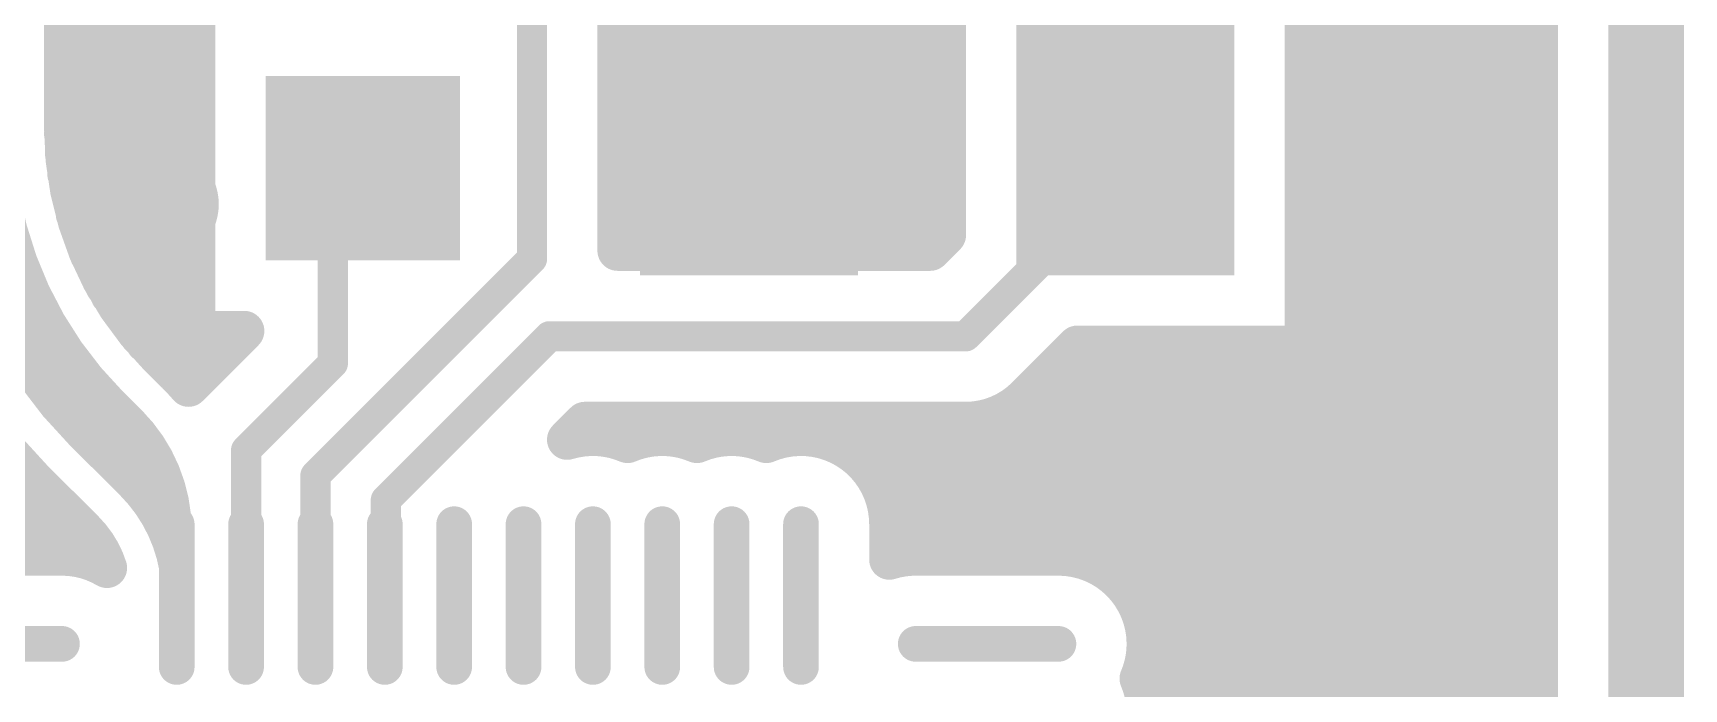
# Model space of a CAD drawing. Header units: inches. Extents: x 0 to 226, y 0 to 70.
# Drawn here: x 70.18 to 78.51, y 55.63 to 58.94 of the extents above; entities that cross this region are included whole.
import ezdxf

# ---------------------------------------------------------------- set-up
doc = ezdxf.new("R2010")
doc.units = ezdxf.units.IN
doc.layers.add('Keep-Out Layer', color=6, linetype='Continuous')
doc.layers.add('Top Layer', color=1, linetype='Continuous')

msp = doc.modelspace()

# ---------------------------------------------------------------- linework, layer by layer
at = {"layer": 'Keep-Out Layer'}
msp.add_lwpolyline([(78.32152992, 44.86414191999999, 0.3809999999999999, 0.3809999999999999, 0), (78.32152992, 69.69424212, 0.3809999999999999, 0.3809999999999999, 0)], format="xyseb", dxfattribs=at)
at = {"layer": 'Top Layer'}
for points in [[(70.54724016, 57.66678078, 0.2032, 0.2032, 0), (70.54724016, 63.37060732, 0.2032, 0.2032, 0)], [(76.64324015999999, 45.41024192, 0.2032, 0.2032, 0), (76.64324015999999, 63.37060732, 0.2032, 0.2032, 0)], [(76.84644016, 45.41024192, 0.2032, 0.2032, 0), (76.84644016, 63.37060732, 0.2032, 0.2032, 0)], [(77.04964016, 45.41024192, 0.2032, 0.2032, 0), (77.04964016, 63.37060732, 0.2032, 0.2032, 0)], [(77.25284015999999, 45.41024192, 0.2032, 0.2032, 0), (77.25284015999999, 63.37060732, 0.2032, 0.2032, 0)], [(77.45604016, 45.41024192, 0.2032, 0.2032, 0), (77.45604016, 63.37060732, 0.2032, 0.2032, 0)], [(77.65924016, 45.41024192, 0.2032, 0.2032, 0), (77.65924016, 63.37060732, 0.2032, 0.2032, 0)], [(77.77542992, 45.41024192, 0.2032, 0.2032, 0), (77.77542992, 63.37060732, 0.2032, 0.2032, 0)], [(70.33857407999999, 58.46360418, 0.2032, 0.2032, 0), (70.33857407999999, 63.11661748, 0.2032, 0.2032, 0)], [(70.34404016, 58.3304015, 0.2032, 0.2032, 0), (70.34404016, 63.11661748, 0.2032, 0.2032, 0)], [(70.75044016, 57.38215599999999, 0.2032, 0.2032, 0), (70.75044016, 63.11661748, 0.2032, 0.2032, 0)], [(70.95364015999999, 57.17333244, 0.2032, 0.2032, 0), (70.95364015999999, 63.11661748, 0.2032, 0.2032, 0)], [(74.61124016, 57.84467222, 0.2032, 0.2032, 0), (74.61124016, 60.03045398, 0.2032, 0.2032, 0)], [(74.40804016, 57.84467222, 0.2032, 0.2032, 0), (74.40804016, 59.82725398, 0.2032, 0.2032, 0)], [(73.59524015999999, 57.84467222, 0.2032, 0.2032, 0), (73.59524015999999, 59.66559568, 0.2032, 0.2032, 0)], [(73.79844016, 57.84467222, 0.2032, 0.2032, 0), (73.79844016, 59.66559568, 0.2032, 0.2032, 0)], [(74.00164016, 57.84467222, 0.2032, 0.2032, 0), (74.00164016, 59.66559568, 0.2032, 0.2032, 0)], [(74.20484015999999, 57.84467222, 0.2032, 0.2032, 0), (74.20484015999999, 59.66559568, 0.2032, 0.2032, 0)], [(73.39204016, 57.84467222, 0.2032, 0.2032, 0), (73.39204016, 59.54513364, 0.2032, 0.2032, 0)], [(72.69927039999999, 57.80349881999999, 0.1524, 0.1524, 0), (72.69927039999999, 59.46302052, 0.1524, 0.1524, 0)], [(73.18884016, 57.84467222, 0.2032, 0.2032, 0), (73.18884016, 59.34193363999999, 0.2032, 0.2032, 0)], [(74.78797844, 57.92385164, 0.2032, 0.2032, 0), (74.78797844, 59.37679768, 0.2032, 0.2032, 0)], [(76.59918132, 57.36559519999999, 0.2032, 0.2032, 0), (76.59918132, 59.37679768, 0.2032, 0.2032, 0)], [(73.1310704, 57.84467222, 0.2032, 0.2032, 0), (73.1310704, 59.28416388, 0.2032, 0.2032, 0)], [(70.99999516, 57.43979622, 0.2032, 0.2032, 0), (70.99999516, 59.08099689999999, 0.2032, 0.2032, 0)], [(70.33857407999999, 59.04406783999999, 0.2032, 0.2032, 0), (70.99999516, 59.04406783999999, 0.2032, 0.2032, 0)], [(73.1310704, 59.04406783999999, 0.2032, 0.2032, 0), (74.78797844, 59.04406783999999, 0.2032, 0.2032, 0)], [(76.59918132, 59.04406783999999, 0.2032, 0.2032, 0), (77.77542992, 59.04406783999999, 0.2032, 0.2032, 0)], [(70.33857407999999, 58.84086783999999, 0.2032, 0.2032, 0), (70.99999516, 58.84086783999999, 0.2032, 0.2032, 0)], [(73.1310704, 58.84086783999999, 0.2032, 0.2032, 0), (74.78797844, 58.84086783999999, 0.2032, 0.2032, 0)], [(76.59918132, 58.84086783999999, 0.2032, 0.2032, 0), (77.77542992, 58.84086783999999, 0.2032, 0.2032, 0)], [(70.33857407999999, 58.63766784, 0.2032, 0.2032, 0), (70.99999516, 58.63766784, 0.2032, 0.2032, 0)], [(73.1310704, 58.63766784, 0.2032, 0.2032, 0), (74.78797844, 58.63766784, 0.2032, 0.2032, 0)], [(76.59918132, 58.63766784, 0.2032, 0.2032, 0), (77.77542992, 58.63766784, 0.2032, 0.2032, 0)], [(70.5004305, 56.99973106, 0.3809999999999999, 0.3809999999999999, -0.198912367379658), (69.89407408, 58.46360418, 0.3809999999999999, 0.3809999999999999, 0)], [(70.18612073999999, 56.68542129999999, 0.2032, 0.2032, -0.198912367379658), (69.44957408, 58.46360418, 0.2032, 0.2032, 0)], [(70.81379792, 57.31498062, 0.2032, 0.2032, -0.1986995003282044), (70.33857407999999, 58.46360418, 0.2032, 0.2032, 0)], [(70.33883569999999, 58.43446784, 0.2032, 0.2032, 0), (70.99999516, 58.43446784, 0.2032, 0.2032, 0)], [(73.1310704, 58.43446784, 0.2032, 0.2032, 0), (74.78797844, 58.43446784, 0.2032, 0.2032, 0)], [(76.59918132, 58.43446784, 0.2032, 0.2032, 0), (77.77542992, 58.43446784, 0.2032, 0.2032, 0)], [(70.35526188, 58.23126784, 0.2032, 0.2032, 0), (70.99999516, 58.23126784, 0.2032, 0.2032, 0)], [(73.1310704, 58.23126784, 0.2032, 0.2032, 0), (74.78797844, 58.23126784, 0.2032, 0.2032, 0)], [(76.59918132, 58.23126784, 0.2032, 0.2032, 0), (77.77542992, 58.23126784, 0.2032, 0.2032, 0)], [(71.69466992, 57.98246976, 0.1524, 0.1524, 0), (71.94572351999999, 58.23352336, 0.1524, 0.1524, 0)], [(74.88765566, 57.41287222, 0.1524, 0.1524, 0), (75.69357987999999, 58.21879644, 0.1524, 0.1524, 0)], [(75.69357987999999, 58.21879644, 0.1524, 0.1524, 0), (75.69358496, 58.21879644, 0.1524, 0.1524, 0)], [(70.39799991999999, 58.02806784, 0.2032, 0.2032, 0), (70.99999516, 58.02806784, 0.2032, 0.2032, 0)], [(73.1310704, 58.02806784, 0.2032, 0.2032, 0), (74.78797844, 58.02806784, 0.2032, 0.2032, 0)], [(76.59918132, 58.02806784, 0.2032, 0.2032, 0), (77.77542992, 58.02806784, 0.2032, 0.2032, 0)], [(71.69466992, 57.27651486, 0.1524, 0.1524, 0), (71.69466992, 57.98246976, 0.1524, 0.1524, 0)], [(74.70879902, 57.84467222, 0.2032, 0.2032, 0), (74.78797844, 57.92385164, 0.2032, 0.2032, 0)], [(70.46930787999999, 57.82486784, 0.2032, 0.2032, 0), (70.99999516, 57.82486784, 0.2032, 0.2032, 0)], [(73.1310704, 57.84467222, 0.2032, 0.2032, 0), (74.70879902, 57.84467222, 0.2032, 0.2032, 0)], [(76.59918132, 57.82486784, 0.2032, 0.2032, 0), (77.77542992, 57.82486784, 0.2032, 0.2032, 0)], [(71.60665892, 56.71088734, 0.1524, 0.1524, 0), (72.69927039999999, 57.80349881999999, 0.1524, 0.1524, 0)], [(70.5735698, 57.62166784, 0.2032, 0.2032, 0), (70.99999516, 57.62166784, 0.2032, 0.2032, 0)], [(76.59918132, 57.62166784, 0.2032, 0.2032, 0), (77.77542992, 57.62166784, 0.2032, 0.2032, 0)], [(70.71903814, 57.41846784, 0.2032, 0.2032, 0), (71.22596625999999, 57.41846784, 0.2032, 0.2032, 0)], [(70.96632745999999, 57.15882903999999, 0.2032, 0.2032, 0), (71.24729463999999, 57.43979622, 0.2032, 0.2032, 0)], [(70.99999516, 57.43979622, 0.2032, 0.2032, 0), (71.24729463999999, 57.43979622, 0.2032, 0.2032, 0)], [(71.15684015999999, 57.34934173999999, 0.2032, 0.2032, 0), (71.15684015999999, 57.43979622, 0.2032, 0.2032, 0)], [(71.96193634, 56.58760081999999, 0.1524, 0.1524, 0), (72.78720774, 57.41287222, 0.1524, 0.1524, 0)], [(72.78720774, 57.41287222, 0.1524, 0.1524, 0), (74.88765566, 57.41287222, 0.1524, 0.1524, 0)], [(76.59918132, 57.41846784, 0.2032, 0.2032, 0), (77.77542992, 57.41846784, 0.2032, 0.2032, 0)], [(70.81474026, 57.31404082, 0.2032, 0.2032, 0), (70.89438704, 57.23439404, 0.2032, 0.2032, 0)], [(75.19347165999999, 57.10803158, 0.2032, 0.2032, 0), (75.45103528, 57.36559519999999, 0.2032, 0.2032, 0)], [(75.42404015999999, 56.30203115999999, 0.2032, 0.2032, 0), (75.42404015999999, 57.33860008, 0.2032, 0.2032, 0)], [(75.45103528, 57.36559519999999, 0.2032, 0.2032, 0), (76.59918132, 57.36559519999999, 0.2032, 0.2032, 0)], [(75.62724016, 56.21498027999999, 0.2032, 0.2032, 0), (75.62724016, 57.36559519999999, 0.2032, 0.2032, 0)], [(75.83044016, 45.41024192, 0.2032, 0.2032, 0), (75.83044016, 57.36559519999999, 0.2032, 0.2032, 0)], [(76.03364015999999, 45.41024192, 0.2032, 0.2032, 0), (76.03364015999999, 57.36559519999999, 0.2032, 0.2032, 0)], [(76.23684016, 45.41024192, 0.2032, 0.2032, 0), (76.23684016, 57.36559519999999, 0.2032, 0.2032, 0)], [(76.44004016, 45.41024192, 0.2032, 0.2032, 0), (76.44004016, 57.36559519999999, 0.2032, 0.2032, 0)], [(70.90900728, 57.2206374, 0.2032, 0.2032, -0.01883358827554666), (70.96632745999999, 57.15882903999999, 0.2032, 0.2032, 0)], [(70.91434128, 57.21526784, 0.2032, 0.2032, 0), (71.02276626, 57.21526784, 0.2032, 0.2032, 0)], [(71.25665962, 56.83850456, 0.1524, 0.1524, 0), (71.69466992, 57.27651486, 0.1524, 0.1524, 0)], [(75.30070792, 57.21526784, 0.2032, 0.2032, 0), (77.77542992, 57.21526784, 0.2032, 0.2032, 0)], [(75.22084016, 56.30730927999999, 0.2032, 0.2032, 0), (75.22084016, 57.13540008, 0.2032, 0.2032, 0)], [(70.5004305, 56.99973106, 0.3809999999999999, 0.3809999999999999, 0), (70.60677776, 56.8933838, 0.3809999999999999, 0.3809999999999999, 0)], [(75.19347165999999, 57.10803158, 0.2032, 0.2032, -0.1993267855441518), (74.88765566, 56.98107222, 0.2032, 0.2032, 0)], [(75.19298398, 57.1075439, 0.2032, 0.2032, -0.198912367379658), (74.88765566, 56.98107222, 0.2032, 0.2032, 0)], [(72.87660303999999, 56.89161088, 0.2032, 0.2032, 0), (72.96606437999999, 56.98107222, 0.2032, 0.2032, 0)], [(72.96606437999999, 56.98107222, 0.2032, 0.2032, 0), (74.88765566, 56.98107222, 0.2032, 0.2032, 0)], [(73.18884016, 56.87820476, 0.2032, 0.2032, 0), (73.18884016, 56.98107222, 0.2032, 0.2032, 0)], [(73.59524015999999, 56.89685851999999, 0.2032, 0.2032, 0), (73.59524015999999, 56.98107222, 0.2032, 0.2032, 0)], [(73.79844016, 56.90145592, 0.2032, 0.2032, 0), (73.79844016, 56.98107222, 0.2032, 0.2032, 0)], [(74.20484015999999, 56.8856495, 0.2032, 0.2032, 0), (74.20484015999999, 56.98107222, 0.2032, 0.2032, 0)], [(74.40804016, 56.73943186, 0.2032, 0.2032, 0), (74.40804016, 56.98107222, 0.2032, 0.2032, 0)], [(74.61124016, 56.30664125999999, 0.2032, 0.2032, 0), (74.61124016, 56.98107222, 0.2032, 0.2032, 0)], [(74.81444015999999, 56.30730927999999, 0.2032, 0.2032, 0), (74.81444015999999, 56.98107222, 0.2032, 0.2032, 0)], [(75.01764016, 56.30730927999999, 0.2032, 0.2032, 0), (75.01764016, 57.00110011999999, 0.2032, 0.2032, 0)], [(75.0483005, 57.01206784, 0.2032, 0.2032, 0), (77.77542992, 57.01206784, 0.2032, 0.2032, 0)], [(70.67552032, 56.98715043999999, 0.1524, 0.1524, -0.198912367379658), (70.90666031999999, 56.42913022, 0.1524, 0.1524, 0)], [(72.87660303999999, 56.89161088, 0.2032, 0.2032, -0.176749268592899), (73.18165703999999, 56.8752101, 0.2032, 0.2032, 0)], [(73.18165703999999, 56.8752101, 0.2032, 0.2032, -0.2045827865795275), (73.5316538, 56.8752101, 0.2032, 0.2032, 0)], [(73.5316538, 56.8752101, 0.2032, 0.2032, -0.2045827865795275), (73.88165563999999, 56.8752101, 0.2032, 0.2032, 0)], [(73.88165563999999, 56.8752101, 0.2032, 0.2032, -0.5380189141260412), (74.50225384, 56.46541157999999, 0.2032, 0.2032, 0)], [(70.47546992, 56.86402648, 0.1524, 0.1524, 0), (70.67513423999999, 56.66436216, 0.1524, 0.1524, 0)], [(70.60677776, 56.8933838, 0.1524, 0.1524, -0.198912367379658), (70.90666031999999, 56.16940252, 0.1524, 0.1524, 0)], [(71.25665962, 56.10540976, 0.1524, 0.1524, 0), (71.25665962, 56.83850456, 0.1524, 0.1524, 0)], [(74.34054981999999, 56.80886784, 0.2032, 0.2032, 0), (77.77542992, 56.80886784, 0.2032, 0.2032, 0)], [(70.14084016, 56.30730927999999, 0.2032, 0.2032, 0), (70.14084016, 56.73188551999999, 0.2032, 0.2032, 0)], [(70.18612073999999, 56.68542129999999, 0.2032, 0.2032, 0), (70.292468, 56.57907403999999, 0.2032, 0.2032, 0)], [(70.67513423999999, 56.66435961999999, 0.1524, 0.1524, -0.198912367379658), (70.90666031999999, 56.10540976, 0.1524, 0.1524, 0)], [(71.60665892, 56.10540976, 0.1524, 0.1524, 0), (71.60665892, 56.71088734, 0.1524, 0.1524, 0)], [(59.42712015999999, 56.60566784, 0.2032, 0.2032, 0), (70.2658742, 56.60566784, 0.2032, 0.2032, 0)], [(70.31049184, 56.56203063999999, 0.2032, 0.2032, 0), (70.44097672, 56.43154576, 0.2032, 0.2032, 0)], [(71.96193634, 56.11068788, 0.1524, 0.1524, 0), (71.96193634, 56.58760081999999, 0.1524, 0.1524, 0)], [(74.47960465999999, 56.60566784, 0.2032, 0.2032, 0), (77.77542992, 56.60566784, 0.2032, 0.2032, 0)], [(70.34404016, 56.30700701999999, 0.2032, 0.2032, 0), (70.34404016, 56.52848231999999, 0.2032, 0.2032, 0)], [(74.50225384, 56.28687244, 0.2032, 0.2032, 0), (74.50225384, 56.46541157999999, 0.2032, 0.2032, 0)], [(68.80626065999999, 56.40246784, 0.2032, 0.2032, 0), (70.4677661, 56.40246784, 0.2032, 0.2032, 0)], [(70.44186063999999, 56.43066183999999, 0.2032, 0.2032, -0.1196662072457398), (70.55475093999999, 56.24509706, 0.2032, 0.2032, 0)], [(70.90666031999999, 55.74541048, 0.17999964, 0.17999964, 0), (70.90666031999999, 56.46540904, 0.17999964, 0.17999964, 0)], [(70.90666031999999, 56.16940252, 0.1524, 0.1524, 0), (70.90666031999999, 56.42913022, 0.1524, 0.1524, 0)], [(71.25665962, 55.74541048, 0.17999964, 0.17999964, 0), (71.25665962, 56.46540904, 0.17999964, 0.17999964, 0)], [(71.60665892, 55.74541048, 0.17999964, 0.17999964, 0), (71.60665892, 56.46540904, 0.17999964, 0.17999964, 0)], [(71.95665822, 55.74541048, 0.17999964, 0.17999964, 0), (71.95665822, 56.46540904, 0.17999964, 0.17999964, 0)], [(72.30665752, 55.74541048, 0.17999964, 0.17999964, 0), (72.30665752, 56.46540904, 0.17999964, 0.17999964, 0)], [(72.65665682, 55.74541048, 0.17999964, 0.17999964, 0), (72.65665682, 56.46540904, 0.17999964, 0.17999964, 0)], [(73.00665612, 55.74541048, 0.17999964, 0.17999964, 0), (73.00665612, 56.46540904, 0.17999964, 0.17999964, 0)], [(73.35665542, 55.74541048, 0.17999964, 0.17999964, 0), (73.35665542, 56.46540904, 0.17999964, 0.17999964, 0)], [(73.70665471999999, 55.74541048, 0.17999964, 0.17999964, 0), (73.70665471999999, 56.46540904, 0.17999964, 0.17999964, 0)], [(74.05665402, 55.74541048, 0.17999964, 0.17999964, 0), (74.05665402, 56.46540904, 0.17999964, 0.17999964, 0)], [(74.50225384, 56.40246784, 0.2032, 0.2032, 0), (77.77542992, 56.40246784, 0.2032, 0.2032, 0)], [(70.0699894, 56.30730927999999, 0.2032, 0.2032, 0), (70.32765461999999, 56.30730927999999, 0.2032, 0.2032, 0)], [(70.32765461999999, 56.30730927999999, 0.2032, 0.2032, -0.1344953961160362), (70.55475348, 56.24509706, 0.2032, 0.2032, 0)], [(74.50225384, 56.28687244, 0.2032, 0.2032, -0.07615422015174254), (74.6356521, 56.30730927999999, 0.2032, 0.2032, 0)], [(74.6356521, 56.30730927999999, 0.2032, 0.2032, 0), (75.35565573999999, 56.30730927999999, 0.2032, 0.2032, 0)], [(75.35565573999999, 56.30730927999999, 0.2032, 0.2032, -0.4142135623730951), (75.80125556, 55.86170946, 0.2032, 0.2032, 0)], [(70.90666031999999, 56.10540976, 0.1524, 0.1524, 0), (70.90666031999999, 56.16940252, 0.1524, 0.1524, 0)], [(75.64653908, 56.19926784, 0.2032, 0.2032, 0), (77.77542992, 56.19926784, 0.2032, 0.2032, 0)], [(71.95665822, 56.10540976, 0.1524, 0.1524, 0), (71.96193634, 56.11068788, 0.1524, 0.1524, 0)], [(75.78051646, 55.99606784, 0.2032, 0.2032, 0), (77.77542992, 55.99606784, 0.2032, 0.2032, 0)], [(70.32765208, 55.86170946, 0.17999964, 0.17999964, 0), (69.60765352, 55.86170946, 0.17999964, 0.17999964, 0)], [(74.63565463999998, 55.86170946, 0.17999964, 0.17999964, 0), (75.35565319999999, 55.86170946, 0.17999964, 0.17999964, 0)], [(75.80125556, 55.86170946, 0.2032, 0.2032, -0.1012428938695137), (75.76545425999998, 55.68671108, 0.2032, 0.2032, 0)], [(75.79590632, 55.79286784, 0.2032, 0.2032, 0), (77.77542992, 55.79286784, 0.2032, 0.2032, 0)], [(75.76545425999998, 55.68671108, 0.2032, 0.2032, -0.1012428938695139), (75.80125556, 55.51171016, 0.2032, 0.2032, 0)], [(75.79438232, 55.58966784, 0.2032, 0.2032, 0), (77.77542992, 55.58966784, 0.2032, 0.2032, 0)]]:
    msp.add_lwpolyline(points, format="xyseb", dxfattribs=at)
for points in [[(70.6108824, 58.90031908, 0.3048, 0.3048, 1), (70.9156824, 58.90031908, 0.3048, 0.3048, 1)], [(70.28777407999999, 59.04406783999999, 0.1016, 0.1016, 1), (70.38937408, 59.04406783999999, 0.1016, 0.1016, 1)], [(70.94919516, 59.04406783999999, 0.1016, 0.1016, 1), (71.05079516, 59.04406783999999, 0.1016, 0.1016, 1)], [(73.08027039999999, 59.04406783999999, 0.1016, 0.1016, 1), (73.1818704, 59.04406783999999, 0.1016, 0.1016, 1)], [(74.73717844, 59.04406783999999, 0.1016, 0.1016, 1), (74.83877843999998, 59.04406783999999, 0.1016, 0.1016, 1)], [(76.54838131999999, 59.04406783999999, 0.1016, 0.1016, 1), (76.64998132, 59.04406783999999, 0.1016, 0.1016, 1)], [(77.72462992, 59.04406783999999, 0.1016, 0.1016, 1), (77.82622991999999, 59.04406783999999, 0.1016, 0.1016, 1)], [(70.28777407999999, 58.84086783999999, 0.1016, 0.1016, 1), (70.38937408, 58.84086783999999, 0.1016, 0.1016, 1)], [(70.94919516, 58.84086783999999, 0.1016, 0.1016, 1), (71.05079516, 58.84086783999999, 0.1016, 0.1016, 1)], [(73.08027039999999, 58.84086783999999, 0.1016, 0.1016, 1), (73.1818704, 58.84086783999999, 0.1016, 0.1016, 1)], [(74.73717844, 58.84086783999999, 0.1016, 0.1016, 1), (74.83877843999998, 58.84086783999999, 0.1016, 0.1016, 1)], [(76.54838131999999, 58.84086783999999, 0.1016, 0.1016, 1), (76.64998132, 58.84086783999999, 0.1016, 0.1016, 1)], [(77.72462992, 58.84086783999999, 0.1016, 0.1016, 1), (77.82622991999999, 58.84086783999999, 0.1016, 0.1016, 1)], [(70.28777407999999, 58.63766784, 0.1016, 0.1016, 1), (70.38937408, 58.63766784, 0.1016, 0.1016, 1)], [(70.94919516, 58.63766784, 0.1016, 0.1016, 1), (71.05079516, 58.63766784, 0.1016, 0.1016, 1)], [(73.08027039999999, 58.63766784, 0.1016, 0.1016, 1), (73.1818704, 58.63766784, 0.1016, 0.1016, 1)], [(74.73717844, 58.63766784, 0.1016, 0.1016, 1), (74.83877843999998, 58.63766784, 0.1016, 0.1016, 1)], [(76.54838131999999, 58.63766784, 0.1016, 0.1016, 1), (76.64998132, 58.63766784, 0.1016, 0.1016, 1)], [(77.72462992, 58.63766784, 0.1016, 0.1016, 1), (77.82622991999999, 58.63766784, 0.1016, 0.1016, 1)], [(70.28777407999999, 58.46360418, 0.1016, 0.1016, 1), (70.38937408, 58.46360418, 0.1016, 0.1016, 1)], [(70.28777407999999, 58.46360418, 0.1016, 0.1016, 1), (70.38937408, 58.46360418, 0.1016, 0.1016, 1)], [(70.2880357, 58.43446784, 0.1016, 0.1016, 1), (70.3896357, 58.43446784, 0.1016, 0.1016, 1)], [(70.94919516, 58.43446784, 0.1016, 0.1016, 1), (71.05079516, 58.43446784, 0.1016, 0.1016, 1)], [(73.08027039999999, 58.43446784, 0.1016, 0.1016, 1), (73.1818704, 58.43446784, 0.1016, 0.1016, 1)], [(74.73717844, 58.43446784, 0.1016, 0.1016, 1), (74.83877843999998, 58.43446784, 0.1016, 0.1016, 1)], [(76.54838131999999, 58.43446784, 0.1016, 0.1016, 1), (76.64998132, 58.43446784, 0.1016, 0.1016, 1)], [(77.72462992, 58.43446784, 0.1016, 0.1016, 1), (77.82622991999999, 58.43446784, 0.1016, 0.1016, 1)], [(70.29324016, 58.3304015, 0.1016, 0.1016, 1), (70.39484016, 58.3304015, 0.1016, 0.1016, 1)], [(76.72799488, 58.16855016, 0.3048, 0.3048, 1), (77.03279488, 58.16855016, 0.3048, 0.3048, 1)], [(70.30446187999999, 58.23126784, 0.1016, 0.1016, 1), (70.40606188, 58.23126784, 0.1016, 0.1016, 1)], [(70.6616824, 58.07940378, 0.3048, 0.3048, 1), (70.9664824, 58.07940378, 0.3048, 0.3048, 1)], [(70.94919516, 58.23126784, 0.1016, 0.1016, 1), (71.05079516, 58.23126784, 0.1016, 0.1016, 1)], [(73.08027039999999, 58.23126784, 0.1016, 0.1016, 1), (73.1818704, 58.23126784, 0.1016, 0.1016, 1)], [(74.73717844, 58.23126784, 0.1016, 0.1016, 1), (74.83877843999998, 58.23126784, 0.1016, 0.1016, 1)], [(76.54838131999999, 58.23126784, 0.1016, 0.1016, 1), (76.64998132, 58.23126784, 0.1016, 0.1016, 1)], [(77.72462992, 58.23126784, 0.1016, 0.1016, 1), (77.82622991999999, 58.23126784, 0.1016, 0.1016, 1)], [(71.90762352, 58.23352336, 0.0762, 0.0762, 1), (71.98382351999999, 58.23352336, 0.0762, 0.0762, 1)], [(75.65547987999999, 58.21879644, 0.0762, 0.0762, 1), (75.73167987999999, 58.21879644, 0.0762, 0.0762, 1)], [(75.65547987999999, 58.21879644, 0.0762, 0.0762, 1), (75.73167987999999, 58.21879644, 0.0762, 0.0762, 1)], [(75.65548496, 58.21879644, 0.0762, 0.0762, 1), (75.73168496, 58.21879644, 0.0762, 0.0762, 1)], [(70.34719992, 58.02806784, 0.1016, 0.1016, 1), (70.44879992, 58.02806784, 0.1016, 0.1016, 1)], [(70.94919516, 58.02806784, 0.1016, 0.1016, 1), (71.05079516, 58.02806784, 0.1016, 0.1016, 1)], [(73.08027039999999, 58.02806784, 0.1016, 0.1016, 1), (73.1818704, 58.02806784, 0.1016, 0.1016, 1)], [(74.73717844, 58.02806784, 0.1016, 0.1016, 1), (74.83877843999998, 58.02806784, 0.1016, 0.1016, 1)], [(76.54838131999999, 58.02806784, 0.1016, 0.1016, 1), (76.64998132, 58.02806784, 0.1016, 0.1016, 1)], [(77.72462992, 58.02806784, 0.1016, 0.1016, 1), (77.82622991999999, 58.02806784, 0.1016, 0.1016, 1)], [(71.65656992, 57.98246976, 0.0762, 0.0762, 1), (71.73276992, 57.98246976, 0.0762, 0.0762, 1)], [(71.65656992, 57.98246976, 0.0762, 0.0762, 1), (71.73276992, 57.98246976, 0.0762, 0.0762, 1)], [(74.73717844, 57.92385164, 0.1016, 0.1016, 1), (74.83877843999998, 57.92385164, 0.1016, 0.1016, 1)], [(74.73717844, 57.92385164, 0.1016, 0.1016, 1), (74.83877843999998, 57.92385164, 0.1016, 0.1016, 1)], [(70.41850787999999, 57.82486784, 0.1016, 0.1016, 1), (70.52010788, 57.82486784, 0.1016, 0.1016, 1)], [(70.94919516, 57.82486784, 0.1016, 0.1016, 1), (71.05079516, 57.82486784, 0.1016, 0.1016, 1)], [(73.08027039999999, 57.84467222, 0.1016, 0.1016, 1), (73.1818704, 57.84467222, 0.1016, 0.1016, 1)], [(73.08027039999999, 57.84467222, 0.1016, 0.1016, 1), (73.1818704, 57.84467222, 0.1016, 0.1016, 1)], [(73.13804016, 57.84467222, 0.1016, 0.1016, 1), (73.23964016, 57.84467222, 0.1016, 0.1016, 1)], [(73.34124016, 57.84467222, 0.1016, 0.1016, 1), (73.44284016, 57.84467222, 0.1016, 0.1016, 1)], [(73.54444016, 57.84467222, 0.1016, 0.1016, 1), (73.64604016, 57.84467222, 0.1016, 0.1016, 1)], [(73.74764016, 57.84467222, 0.1016, 0.1016, 1), (73.84924016, 57.84467222, 0.1016, 0.1016, 1)], [(73.95084016, 57.84467222, 0.1016, 0.1016, 1), (74.05244016, 57.84467222, 0.1016, 0.1016, 1)], [(74.15404016, 57.84467222, 0.1016, 0.1016, 1), (74.25564016, 57.84467222, 0.1016, 0.1016, 1)], [(74.35724016, 57.84467222, 0.1016, 0.1016, 1), (74.45884016, 57.84467222, 0.1016, 0.1016, 1)], [(74.56044016, 57.84467222, 0.1016, 0.1016, 1), (74.66204016, 57.84467222, 0.1016, 0.1016, 1)], [(74.65799901999999, 57.84467222, 0.1016, 0.1016, 1), (74.75959902, 57.84467222, 0.1016, 0.1016, 1)], [(74.65799901999999, 57.84467222, 0.1016, 0.1016, 1), (74.75959902, 57.84467222, 0.1016, 0.1016, 1)], [(76.54838131999999, 57.82486784, 0.1016, 0.1016, 1), (76.64998132, 57.82486784, 0.1016, 0.1016, 1)], [(77.72462992, 57.82486784, 0.1016, 0.1016, 1), (77.82622991999999, 57.82486784, 0.1016, 0.1016, 1)], [(72.6611704, 57.80349881999999, 0.0762, 0.0762, 1), (72.73737039999999, 57.80349881999999, 0.0762, 0.0762, 1)], [(72.6611704, 57.80349881999999, 0.0762, 0.0762, 1), (72.73737039999999, 57.80349881999999, 0.0762, 0.0762, 1)], [(70.49644015999999, 57.66678078, 0.1016, 0.1016, 1), (70.59804016, 57.66678078, 0.1016, 0.1016, 1)], [(70.52276979999999, 57.62166784, 0.1016, 0.1016, 1), (70.6243698, 57.62166784, 0.1016, 0.1016, 1)], [(70.94919516, 57.62166784, 0.1016, 0.1016, 1), (71.05079516, 57.62166784, 0.1016, 0.1016, 1)], [(76.54838131999999, 57.62166784, 0.1016, 0.1016, 1), (76.64998132, 57.62166784, 0.1016, 0.1016, 1)], [(77.72462992, 57.62166784, 0.1016, 0.1016, 1), (77.82622991999999, 57.62166784, 0.1016, 0.1016, 1)], [(70.66823814, 57.41846784, 0.1016, 0.1016, 1), (70.76983813999999, 57.41846784, 0.1016, 0.1016, 1)], [(70.69964016, 57.38215599999999, 0.1016, 0.1016, 1), (70.80124015999999, 57.38215599999999, 0.1016, 0.1016, 1)], [(70.94919516, 57.43979622, 0.1016, 0.1016, 1), (71.05079516, 57.43979622, 0.1016, 0.1016, 1)], [(70.94919516, 57.43979622, 0.1016, 0.1016, 1), (71.05079516, 57.43979622, 0.1016, 0.1016, 1)], [(71.10604015999999, 57.43979622, 0.1016, 0.1016, 1), (71.20764016, 57.43979622, 0.1016, 0.1016, 1)], [(71.17516626, 57.41846784, 0.1016, 0.1016, 1), (71.27676625999999, 57.41846784, 0.1016, 0.1016, 1)], [(71.19649464, 57.43979622, 0.1016, 0.1016, 1), (71.29809464, 57.43979622, 0.1016, 0.1016, 1)], [(71.19649464, 57.43979622, 0.1016, 0.1016, 1), (71.29809464, 57.43979622, 0.1016, 0.1016, 1)], [(72.74910774, 57.41287222, 0.0762, 0.0762, 1), (72.82530774, 57.41287222, 0.0762, 0.0762, 1)], [(72.74910774, 57.41287222, 0.0762, 0.0762, 1), (72.82530774, 57.41287222, 0.0762, 0.0762, 1)], [(74.84955566, 57.41287222, 0.0762, 0.0762, 1), (74.92575566, 57.41287222, 0.0762, 0.0762, 1)], [(74.84955566, 57.41287222, 0.0762, 0.0762, 1), (74.92575566, 57.41287222, 0.0762, 0.0762, 1)], [(76.54838131999999, 57.41846784, 0.1016, 0.1016, 1), (76.64998132, 57.41846784, 0.1016, 0.1016, 1)], [(77.72462992, 57.41846784, 0.1016, 0.1016, 1), (77.82622991999999, 57.41846784, 0.1016, 0.1016, 1)], [(70.76299792, 57.31498062, 0.1016, 0.1016, 1), (70.86459792, 57.31498062, 0.1016, 0.1016, 1)], [(70.76394026, 57.31404082, 0.1016, 0.1016, 1), (70.86554025999999, 57.31404082, 0.1016, 0.1016, 1)], [(71.10604015999999, 57.34934173999999, 0.1016, 0.1016, 1), (71.20764016, 57.34934173999999, 0.1016, 0.1016, 1)], [(75.37324016, 57.33860008, 0.1016, 0.1016, 1), (75.47484016, 57.33860008, 0.1016, 0.1016, 1)], [(75.40023527999999, 57.36559519999999, 0.1016, 0.1016, 1), (75.50183528, 57.36559519999999, 0.1016, 0.1016, 1)], [(75.40023527999999, 57.36559519999999, 0.1016, 0.1016, 1), (75.50183528, 57.36559519999999, 0.1016, 0.1016, 1)], [(75.57644016, 57.36559519999999, 0.1016, 0.1016, 1), (75.67804016, 57.36559519999999, 0.1016, 0.1016, 1)], [(75.77964016, 57.36559519999999, 0.1016, 0.1016, 1), (75.88124016, 57.36559519999999, 0.1016, 0.1016, 1)], [(75.98284016, 57.36559519999999, 0.1016, 0.1016, 1), (76.08444016, 57.36559519999999, 0.1016, 0.1016, 1)], [(76.18604016, 57.36559519999999, 0.1016, 0.1016, 1), (76.28764016, 57.36559519999999, 0.1016, 0.1016, 1)], [(76.38924016, 57.36559519999999, 0.1016, 0.1016, 1), (76.49084016, 57.36559519999999, 0.1016, 0.1016, 1)], [(76.54838131999999, 57.36559519999999, 0.1016, 0.1016, 1), (76.64998132, 57.36559519999999, 0.1016, 0.1016, 1)], [(76.54838131999999, 57.36559519999999, 0.1016, 0.1016, 1), (76.64998132, 57.36559519999999, 0.1016, 0.1016, 1)], [(70.84358703999999, 57.23439404, 0.1016, 0.1016, 1), (70.94518704, 57.23439404, 0.1016, 0.1016, 1)], [(70.85820727999999, 57.2206374, 0.1016, 0.1016, 1), (70.95980727999999, 57.2206374, 0.1016, 0.1016, 1)], [(70.86354127999999, 57.21526784, 0.1016, 0.1016, 1), (70.96514128, 57.21526784, 0.1016, 0.1016, 1)], [(70.97196625999999, 57.21526784, 0.1016, 0.1016, 1), (71.07356625999999, 57.21526784, 0.1016, 0.1016, 1)], [(71.65656992, 57.27651486, 0.0762, 0.0762, 1), (71.73276992, 57.27651486, 0.0762, 0.0762, 1)], [(71.65656992, 57.27651486, 0.0762, 0.0762, 1), (71.73276992, 57.27651486, 0.0762, 0.0762, 1)], [(75.24990792, 57.21526784, 0.1016, 0.1016, 1), (75.35150792, 57.21526784, 0.1016, 0.1016, 1)], [(77.72462992, 57.21526784, 0.1016, 0.1016, 1), (77.82622991999999, 57.21526784, 0.1016, 0.1016, 1)], [(70.90284016, 57.17333244, 0.1016, 0.1016, 1), (71.00444016, 57.17333244, 0.1016, 0.1016, 1)], [(70.91552745999999, 57.15882903999999, 0.1016, 0.1016, 1), (71.01712746, 57.15882903999999, 0.1016, 0.1016, 1)], [(70.91552745999999, 57.15882903999999, 0.1016, 0.1016, 1), (71.01712746, 57.15882903999999, 0.1016, 0.1016, 1)], [(75.17004016, 57.13540008, 0.1016, 0.1016, 1), (75.27164016, 57.13540008, 0.1016, 0.1016, 1)], [(70.40518049999999, 56.99973106, 0.1905, 0.1905, 1), (70.5956805, 56.99973106, 0.1905, 0.1905, 1)], [(70.40518049999999, 56.99973106, 0.1905, 0.1905, 1), (70.5956805, 56.99973106, 0.1905, 0.1905, 1)], [(75.14218398, 57.1075439, 0.1016, 0.1016, 1), (75.24378397999999, 57.1075439, 0.1016, 0.1016, 1)], [(75.14267166, 57.10803158, 0.1016, 0.1016, 1), (75.24427166, 57.10803158, 0.1016, 0.1016, 1)], [(75.14267166, 57.10803158, 0.1016, 0.1016, 1), (75.24427166, 57.10803158, 0.1016, 0.1016, 1)], [(77.12346271999999, 56.86852482, 0.3048, 0.3048, 1), (77.42826271999999, 56.86852482, 0.3048, 0.3048, 1)], [(70.51152775999999, 56.8933838, 0.1905, 0.1905, 1), (70.70202776, 56.8933838, 0.1905, 0.1905, 1)], [(72.91526438, 56.98107222, 0.1016, 0.1016, 1), (73.01686438, 56.98107222, 0.1016, 0.1016, 1)], [(72.91526438, 56.98107222, 0.1016, 0.1016, 1), (73.01686438, 56.98107222, 0.1016, 0.1016, 1)], [(73.13804016, 56.98107222, 0.1016, 0.1016, 1), (73.23964016, 56.98107222, 0.1016, 0.1016, 1)], [(73.54444016, 56.98107222, 0.1016, 0.1016, 1), (73.64604016, 56.98107222, 0.1016, 0.1016, 1)], [(73.74764016, 56.98107222, 0.1016, 0.1016, 1), (73.84924016, 56.98107222, 0.1016, 0.1016, 1)], [(74.15404016, 56.98107222, 0.1016, 0.1016, 1), (74.25564016, 56.98107222, 0.1016, 0.1016, 1)], [(74.35724016, 56.98107222, 0.1016, 0.1016, 1), (74.45884016, 56.98107222, 0.1016, 0.1016, 1)], [(74.56044016, 56.98107222, 0.1016, 0.1016, 1), (74.66204016, 56.98107222, 0.1016, 0.1016, 1)], [(74.76364016, 56.98107222, 0.1016, 0.1016, 1), (74.86524016, 56.98107222, 0.1016, 0.1016, 1)], [(74.83685566, 56.98107222, 0.1016, 0.1016, 1), (74.93845565999999, 56.98107222, 0.1016, 0.1016, 1)], [(74.83685566, 56.98107222, 0.1016, 0.1016, 1), (74.93845565999999, 56.98107222, 0.1016, 0.1016, 1)], [(74.83685566, 56.98107222, 0.1016, 0.1016, 1), (74.93845565999999, 56.98107222, 0.1016, 0.1016, 1)], [(74.96684016, 57.00110011999999, 0.1016, 0.1016, 1), (75.06844016, 57.00110011999999, 0.1016, 0.1016, 1)], [(74.9975005, 57.01206784, 0.1016, 0.1016, 1), (75.09910049999999, 57.01206784, 0.1016, 0.1016, 1)], [(77.72462992, 57.01206784, 0.1016, 0.1016, 1), (77.82622991999999, 57.01206784, 0.1016, 0.1016, 1)], [(70.63742032, 56.98715043999999, 0.0762, 0.0762, 1), (70.71362031999999, 56.98715043999999, 0.0762, 0.0762, 1)], [(72.82580304, 56.89161088, 0.1016, 0.1016, 1), (72.92740304, 56.89161088, 0.1016, 0.1016, 1)], [(72.82580304, 56.89161088, 0.1016, 0.1016, 1), (72.92740304, 56.89161088, 0.1016, 0.1016, 1)], [(73.54444016, 56.89685851999999, 0.1016, 0.1016, 1), (73.64604016, 56.89685851999999, 0.1016, 0.1016, 1)], [(73.74764016, 56.90145592, 0.1016, 0.1016, 1), (73.84924016, 56.90145592, 0.1016, 0.1016, 1)], [(74.15404016, 56.8856495, 0.1016, 0.1016, 1), (74.25564016, 56.8856495, 0.1016, 0.1016, 1)], [(75.05712192, 56.75281003999999, 0.3048, 0.3048, 1), (75.36192192, 56.75281003999999, 0.3048, 0.3048, 1)], [(76.11961407999999, 56.70634328000001, 0.3048, 0.3048, 1), (76.42441407999999, 56.70634328000001, 0.3048, 0.3048, 1)], [(70.43736992, 56.86402648, 0.0762, 0.0762, 1), (70.51356992, 56.86402648, 0.0762, 0.0762, 1)], [(70.56867776, 56.8933838, 0.0762, 0.0762, 1), (70.64487776, 56.8933838, 0.0762, 0.0762, 1)], [(71.21855962, 56.83850456, 0.0762, 0.0762, 1), (71.29475962, 56.83850456, 0.0762, 0.0762, 1)], [(71.21855962, 56.83850456, 0.0762, 0.0762, 1), (71.29475962, 56.83850456, 0.0762, 0.0762, 1)], [(73.13085704, 56.8752101, 0.1016, 0.1016, 1), (73.23245704, 56.8752101, 0.1016, 0.1016, 1)], [(73.13085704, 56.8752101, 0.1016, 0.1016, 1), (73.23245704, 56.8752101, 0.1016, 0.1016, 1)], [(73.13804016, 56.87820476, 0.1016, 0.1016, 1), (73.23964016, 56.87820476, 0.1016, 0.1016, 1)], [(73.48085379999999, 56.8752101, 0.1016, 0.1016, 1), (73.5824538, 56.8752101, 0.1016, 0.1016, 1)], [(73.48085379999999, 56.8752101, 0.1016, 0.1016, 1), (73.5824538, 56.8752101, 0.1016, 0.1016, 1)], [(73.83085564, 56.8752101, 0.1016, 0.1016, 1), (73.93245563999999, 56.8752101, 0.1016, 0.1016, 1)], [(73.83085564, 56.8752101, 0.1016, 0.1016, 1), (73.93245563999999, 56.8752101, 0.1016, 0.1016, 1)], [(74.28974982, 56.80886784, 0.1016, 0.1016, 1), (74.39134982, 56.80886784, 0.1016, 0.1016, 1)], [(77.72462992, 56.80886784, 0.1016, 0.1016, 1), (77.82622991999999, 56.80886784, 0.1016, 0.1016, 1)], [(70.09004016, 56.73188551999999, 0.1016, 0.1016, 1), (70.19164015999999, 56.73188551999999, 0.1016, 0.1016, 1)], [(74.35724016, 56.73943186, 0.1016, 0.1016, 1), (74.45884016, 56.73943186, 0.1016, 0.1016, 1)], [(70.13532074, 56.68542129999999, 0.1016, 0.1016, 1), (70.23692074, 56.68542129999999, 0.1016, 0.1016, 1)], [(70.13532074, 56.68542129999999, 0.1016, 0.1016, 1), (70.23692074, 56.68542129999999, 0.1016, 0.1016, 1)], [(70.63703424, 56.66436216, 0.0762, 0.0762, 1), (70.71323423999999, 56.66436216, 0.0762, 0.0762, 1)], [(70.63703424, 56.66435961999999, 0.0762, 0.0762, 1), (70.71323423999999, 56.66435961999999, 0.0762, 0.0762, 1)], [(71.56855892, 56.71088734, 0.0762, 0.0762, 1), (71.64475892, 56.71088734, 0.0762, 0.0762, 1)], [(71.56855892, 56.71088734, 0.0762, 0.0762, 1), (71.64475892, 56.71088734, 0.0762, 0.0762, 1)], [(70.21507419999999, 56.60566784, 0.1016, 0.1016, 1), (70.3166742, 56.60566784, 0.1016, 0.1016, 1)], [(70.241668, 56.57907403999999, 0.1016, 0.1016, 1), (70.343268, 56.57907403999999, 0.1016, 0.1016, 1)], [(70.25969184, 56.56203063999999, 0.1016, 0.1016, 1), (70.36129184, 56.56203063999999, 0.1016, 0.1016, 1)], [(71.92383634, 56.58760081999999, 0.0762, 0.0762, 1), (72.00003634, 56.58760081999999, 0.0762, 0.0762, 1)], [(71.92383634, 56.58760081999999, 0.0762, 0.0762, 1), (72.00003634, 56.58760081999999, 0.0762, 0.0762, 1)], [(74.42880466, 56.60566784, 0.1016, 0.1016, 1), (74.53040466, 56.60566784, 0.1016, 0.1016, 1)], [(77.72462992, 56.60566784, 0.1016, 0.1016, 1), (77.82622991999999, 56.60566784, 0.1016, 0.1016, 1)], [(70.29324016, 56.52848231999999, 0.1016, 0.1016, 1), (70.39484016, 56.52848231999999, 0.1016, 0.1016, 1)], [(74.45145384, 56.46541157999999, 0.1016, 0.1016, 1), (74.55305383999999, 56.46541157999999, 0.1016, 0.1016, 1)], [(74.45145384, 56.46541157999999, 0.1016, 0.1016, 1), (74.55305383999999, 56.46541157999999, 0.1016, 0.1016, 1)], [(70.39017671999999, 56.43154576, 0.1016, 0.1016, 1), (70.49177671999999, 56.43154576, 0.1016, 0.1016, 1)], [(70.39106064, 56.43066183999999, 0.1016, 0.1016, 1), (70.49266064, 56.43066183999999, 0.1016, 0.1016, 1)], [(70.4169661, 56.40246784, 0.1016, 0.1016, 1), (70.51856609999999, 56.40246784, 0.1016, 0.1016, 1)], [(70.86166168, 56.46540904, 0.08999982, 0.08999982, 1), (70.95165895999999, 56.46540904, 0.08999982, 0.08999982, 1)], [(70.86856031999999, 56.42913022, 0.0762, 0.0762, 1), (70.94476032, 56.42913022, 0.0762, 0.0762, 1)], [(70.86856031999999, 56.42913022, 0.0762, 0.0762, 1), (70.94476032, 56.42913022, 0.0762, 0.0762, 1)], [(71.21166097999999, 56.46540904, 0.08999982, 0.08999982, 1), (71.30165826, 56.46540904, 0.08999982, 0.08999982, 1)], [(71.56166028, 56.46540904, 0.08999982, 0.08999982, 1), (71.65165756, 56.46540904, 0.08999982, 0.08999982, 1)], [(71.91165957999999, 56.46540904, 0.08999982, 0.08999982, 1), (72.00165686, 56.46540904, 0.08999982, 0.08999982, 1)], [(72.26165888, 56.46540904, 0.08999982, 0.08999982, 1), (72.35165616, 56.46540904, 0.08999982, 0.08999982, 1)], [(72.61165817999999, 56.46540904, 0.08999982, 0.08999982, 1), (72.70165546, 56.46540904, 0.08999982, 0.08999982, 1)], [(72.96165748, 56.46540904, 0.08999982, 0.08999982, 1), (73.05165475999999, 56.46540904, 0.08999982, 0.08999982, 1)], [(73.31165678, 56.46540904, 0.08999982, 0.08999982, 1), (73.40165406, 56.46540904, 0.08999982, 0.08999982, 1)], [(73.66165607999999, 56.46540904, 0.08999982, 0.08999982, 1), (73.75165335999999, 56.46540904, 0.08999982, 0.08999982, 1)], [(74.01165538, 56.46540904, 0.08999982, 0.08999982, 1), (74.10165266, 56.46540904, 0.08999982, 0.08999982, 1)], [(74.45145384, 56.40246784, 0.1016, 0.1016, 1), (74.55305383999999, 56.40246784, 0.1016, 0.1016, 1)], [(77.72462992, 56.40246784, 0.1016, 0.1016, 1), (77.82622991999999, 56.40246784, 0.1016, 0.1016, 1)], [(70.09004016, 56.30730927999999, 0.1016, 0.1016, 1), (70.19164015999999, 56.30730927999999, 0.1016, 0.1016, 1)], [(70.27685462, 56.30730927999999, 0.1016, 0.1016, 1), (70.37845462, 56.30730927999999, 0.1016, 0.1016, 1)], [(70.27685462, 56.30730927999999, 0.1016, 0.1016, 1), (70.37845462, 56.30730927999999, 0.1016, 0.1016, 1)], [(70.29324016, 56.30700701999999, 0.1016, 0.1016, 1), (70.39484016, 56.30700701999999, 0.1016, 0.1016, 1)], [(74.56044016, 56.30664125999999, 0.1016, 0.1016, 1), (74.66204016, 56.30664125999999, 0.1016, 0.1016, 1)], [(74.5848521, 56.30730927999999, 0.1016, 0.1016, 1), (74.6864521, 56.30730927999999, 0.1016, 0.1016, 1)], [(74.5848521, 56.30730927999999, 0.1016, 0.1016, 1), (74.6864521, 56.30730927999999, 0.1016, 0.1016, 1)], [(74.76364016, 56.30730927999999, 0.1016, 0.1016, 1), (74.86524016, 56.30730927999999, 0.1016, 0.1016, 1)], [(74.96684016, 56.30730927999999, 0.1016, 0.1016, 1), (75.06844016, 56.30730927999999, 0.1016, 0.1016, 1)], [(75.17004016, 56.30730927999999, 0.1016, 0.1016, 1), (75.27164016, 56.30730927999999, 0.1016, 0.1016, 1)], [(75.30485574, 56.30730927999999, 0.1016, 0.1016, 1), (75.40645574, 56.30730927999999, 0.1016, 0.1016, 1)], [(75.30485574, 56.30730927999999, 0.1016, 0.1016, 1), (75.40645574, 56.30730927999999, 0.1016, 0.1016, 1)], [(75.37324016, 56.30203115999999, 0.1016, 0.1016, 1), (75.47484016, 56.30203115999999, 0.1016, 0.1016, 1)], [(70.50395094, 56.24509706, 0.1016, 0.1016, 1), (70.60555094, 56.24509706, 0.1016, 0.1016, 1)], [(70.50395347999999, 56.24509706, 0.1016, 0.1016, 1), (70.60555348, 56.24509706, 0.1016, 0.1016, 1)], [(74.45145384, 56.28687244, 0.1016, 0.1016, 1), (74.55305383999999, 56.28687244, 0.1016, 0.1016, 1)], [(74.45145384, 56.28687244, 0.1016, 0.1016, 1), (74.55305383999999, 56.28687244, 0.1016, 0.1016, 1)], [(75.57644016, 56.21498027999999, 0.1016, 0.1016, 1), (75.67804016, 56.21498027999999, 0.1016, 0.1016, 1)], [(70.86856031999999, 56.16940252, 0.0762, 0.0762, 1), (70.94476032, 56.16940252, 0.0762, 0.0762, 1)], [(70.86856031999999, 56.16940252, 0.0762, 0.0762, 1), (70.94476032, 56.16940252, 0.0762, 0.0762, 1)], [(70.86856031999999, 56.16940252, 0.0762, 0.0762, 1), (70.94476032, 56.16940252, 0.0762, 0.0762, 1)], [(75.59573908, 56.19926784, 0.1016, 0.1016, 1), (75.69733908, 56.19926784, 0.1016, 0.1016, 1)], [(77.72462992, 56.19926784, 0.1016, 0.1016, 1), (77.82622991999999, 56.19926784, 0.1016, 0.1016, 1)], [(70.86856031999999, 56.10540976, 0.0762, 0.0762, 1), (70.94476032, 56.10540976, 0.0762, 0.0762, 1)], [(70.86856031999999, 56.10540976, 0.0762, 0.0762, 1), (70.94476032, 56.10540976, 0.0762, 0.0762, 1)], [(71.21855962, 56.10540976, 0.0762, 0.0762, 1), (71.29475962, 56.10540976, 0.0762, 0.0762, 1)], [(71.56855892, 56.10540976, 0.0762, 0.0762, 1), (71.64475892, 56.10540976, 0.0762, 0.0762, 1)], [(71.91855822, 56.10540976, 0.0762, 0.0762, 1), (71.99475822, 56.10540976, 0.0762, 0.0762, 1)], [(71.92383634, 56.11068788, 0.0762, 0.0762, 1), (72.00003634, 56.11068788, 0.0762, 0.0762, 1)], [(71.92383634, 56.11068788, 0.0762, 0.0762, 1), (72.00003634, 56.11068788, 0.0762, 0.0762, 1)], [(75.72971645999999, 55.99606784, 0.1016, 0.1016, 1), (75.83131646, 55.99606784, 0.1016, 0.1016, 1)], [(77.72462992, 55.99606784, 0.1016, 0.1016, 1), (77.82622991999999, 55.99606784, 0.1016, 0.1016, 1)], [(77.05734143999999, 55.678324, 0.3048, 0.3048, 1), (77.36214143999999, 55.678324, 0.3048, 0.3048, 1)], [(70.28265343999999, 55.86170946, 0.08999982, 0.08999982, 1), (70.37265072, 55.86170946, 0.08999982, 0.08999982, 1)], [(74.590656, 55.86170946, 0.08999982, 0.08999982, 1), (74.68065327999999, 55.86170946, 0.08999982, 0.08999982, 1)], [(75.31065455999999, 55.86170946, 0.08999982, 0.08999982, 1), (75.40065184, 55.86170946, 0.08999982, 0.08999982, 1)], [(75.75045555999999, 55.86170946, 0.1016, 0.1016, 1), (75.85205556, 55.86170946, 0.1016, 0.1016, 1)], [(75.75045555999999, 55.86170946, 0.1016, 0.1016, 1), (75.85205556, 55.86170946, 0.1016, 0.1016, 1)], [(70.86166168, 55.74541048, 0.08999982, 0.08999982, 1), (70.95165895999999, 55.74541048, 0.08999982, 0.08999982, 1)], [(71.21166097999999, 55.74541048, 0.08999982, 0.08999982, 1), (71.30165826, 55.74541048, 0.08999982, 0.08999982, 1)], [(71.56166028, 55.74541048, 0.08999982, 0.08999982, 1), (71.65165756, 55.74541048, 0.08999982, 0.08999982, 1)], [(71.91165957999999, 55.74541048, 0.08999982, 0.08999982, 1), (72.00165686, 55.74541048, 0.08999982, 0.08999982, 1)], [(72.26165888, 55.74541048, 0.08999982, 0.08999982, 1), (72.35165616, 55.74541048, 0.08999982, 0.08999982, 1)], [(72.61165817999999, 55.74541048, 0.08999982, 0.08999982, 1), (72.70165546, 55.74541048, 0.08999982, 0.08999982, 1)], [(72.96165748, 55.74541048, 0.08999982, 0.08999982, 1), (73.05165475999999, 55.74541048, 0.08999982, 0.08999982, 1)], [(73.31165678, 55.74541048, 0.08999982, 0.08999982, 1), (73.40165406, 55.74541048, 0.08999982, 0.08999982, 1)], [(73.66165607999999, 55.74541048, 0.08999982, 0.08999982, 1), (73.75165335999999, 55.74541048, 0.08999982, 0.08999982, 1)], [(74.01165538, 55.74541048, 0.08999982, 0.08999982, 1), (74.10165266, 55.74541048, 0.08999982, 0.08999982, 1)], [(75.74510631999999, 55.79286784, 0.1016, 0.1016, 1), (75.84670632, 55.79286784, 0.1016, 0.1016, 1)], [(77.72462992, 55.79286784, 0.1016, 0.1016, 1), (77.82622991999999, 55.79286784, 0.1016, 0.1016, 1)], [(75.71465426, 55.68671108, 0.1016, 0.1016, 1), (75.81625426, 55.68671108, 0.1016, 0.1016, 1)], [(75.71465426, 55.68671108, 0.1016, 0.1016, 1), (75.81625426, 55.68671108, 0.1016, 0.1016, 1)], [(75.74358232, 55.58966784, 0.1016, 0.1016, 1), (75.84518231999999, 55.58966784, 0.1016, 0.1016, 1)], [(77.72462992, 55.58966784, 0.1016, 0.1016, 1), (77.82622991999999, 55.58966784, 0.1016, 0.1016, 1)]]:
    msp.add_lwpolyline(points, format="xyseb", close=True, dxfattribs=at)
for points in [[(73.24358224, 59.02119514), (73.24358224, 57.72119773999999), (74.34358003999999, 59.02119514), (74.34358003999999, 57.72119773999999)], [(75.14358098, 59.02119514), (75.14358098, 57.72119773999999), (76.24357877999999, 59.02119514), (76.24357877999999, 57.72119773999999)], [(72.33559573999999, 57.79539622), (72.33559573999999, 58.7253969), (71.35559769999999, 57.79539622), (71.35559769999999, 58.7253969)]]:
    msp.add_solid(points, dxfattribs=at)

doc.saveas('drawing.dxf')
